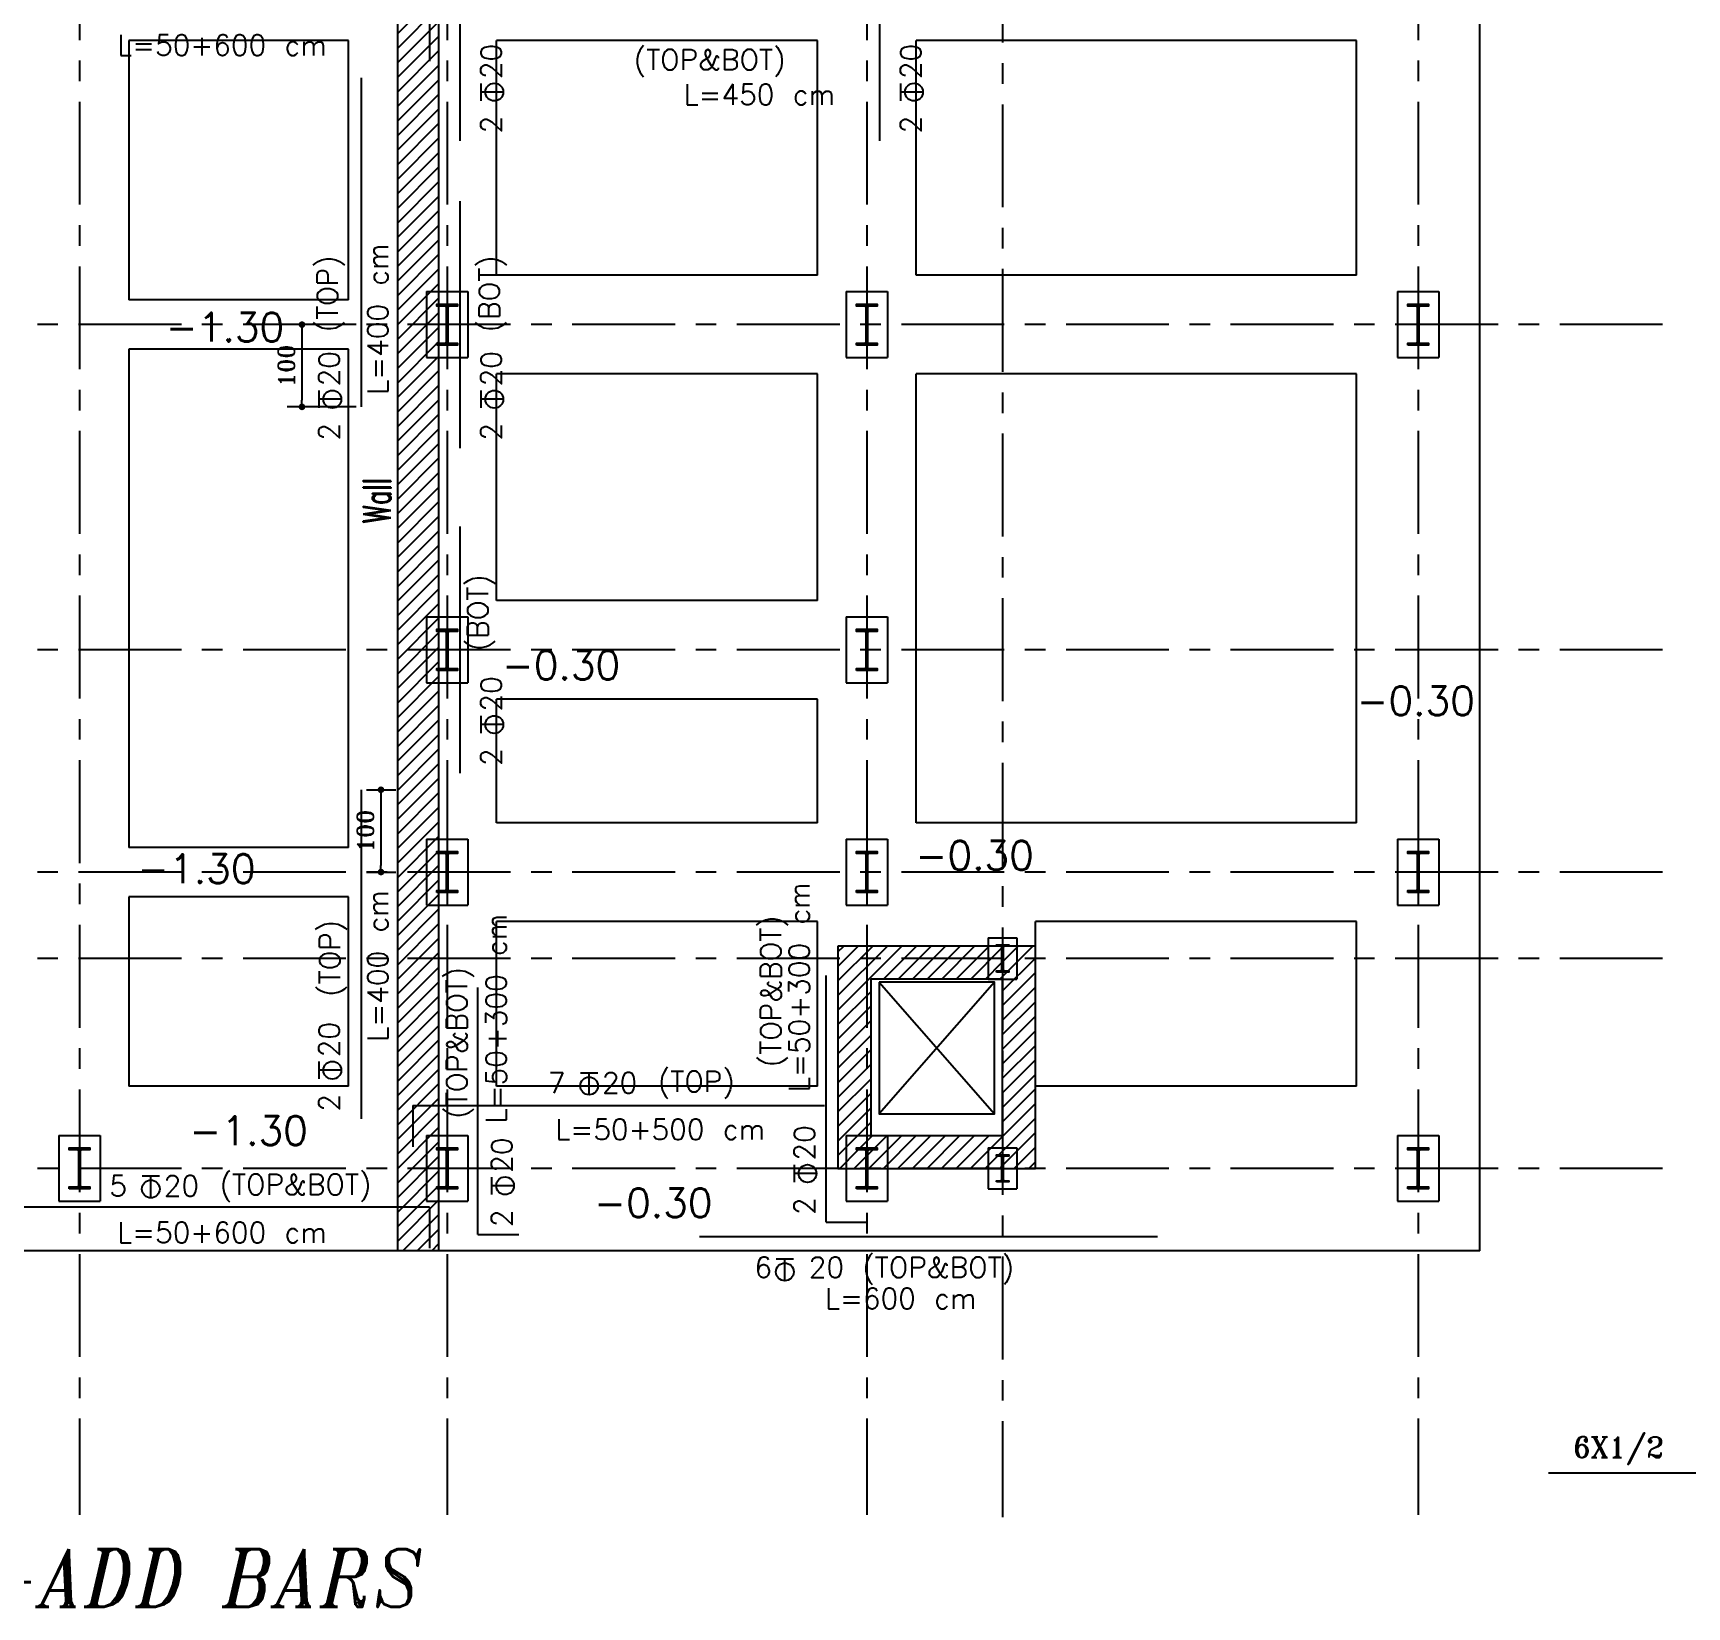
# Model space of a CAD drawing. Header units: inches. Extents: x 1387 to 2676, y -3005 to -2136.
# Drawn here: x 2521.19 to 2541.29, y -2315.72 to -2296.6 of the extents above; entities that cross this region are included whole.
import ezdxf
from ezdxf.enums import TextEntityAlignment as Align

# ---------------------------------------------------------------- set-up
doc = ezdxf.new("R2010")
doc.units = ezdxf.units.IN
doc.header["$MEASUREMENT"] = 0
doc.linetypes.add('CENTER', pattern=[2, 1.25, -0.25, 0.25, -0.25])
for name, color, linetype in [('1R', 1, 'Continuous'), ('2Y', 2, 'Continuous'), ('3G', 3, 'Continuous'), ('4', 4, 'Continuous'), ('4C', 4, 'Continuous'), ('6M', 6, 'Continuous'), ('AXE', 1, 'CENTER'), ('DIM', 8, 'Continuous'), ('DIM1', 1, 'Continuous'), ('Layer4', 118, 'Continuous'), ('NIVO', 15, 'Continuous')]:
    doc.layers.add(name, color=color, linetype=linetype)
doc.styles.add('ITALICT', font='italict')
doc.styles.add('ROMANC', font='TXT.shx')
doc.styles.add('ROMAND', font='ROMAND.shx')
doc.styles.add('ROMANS', font='ROMANS')
doc.styles.add('ROMANT', font='romant')
doc.dimstyles.new('1-10-2', dxfattribs={"dimtxt": 0.2, "dimasz": 0.08, "dimexe": 0.18, "dimexo": 0.0625, "dimgap": 0.09, "dimtad": 1, "dimdec": 1, "dimlfac": 100, "dimdsep": 46, "dimtxsty": 'ROMANT', "dimblk": 'DOT', "dimcen": 0.09, "dimclrd": 1, "dimclre": 1, "dimclrt": 3, "dimadec": 0, "dimazin": 0, "dimtfac": 1, "dimtdec": 1, "dimtix": 1, "dimtofl": 0, "dimtmove": 2, "dimatfit": 3, "dimldrblk": 'DOT', "dimfxl": 1, "dimtolj": 1, "dimarcsym": 0})

# ---------------------------------------------------------------- blocks, each defined once
blk = doc.blocks.new('TOR')
at = {"layer": '2Y'}
for p, q in [((-0.105, 0.16), (0.105, 0.16)), ((0, -0.108), (0, 0.16))]:
    blk.add_line(p, q, dxfattribs=at)
blk.add_circle((0, 0), 0.108, dxfattribs=at)
blk = doc.blocks.new('DOT')
at = {"layer": 'DIM', "color": 0, "linetype": 'ByBlock'}
blk.add_line((-0.5, 0), (-1, 0), dxfattribs=at)
at = {"layer": 'DIM', "color": 0, "linetype": 'ByBlock', "const_width": 0.5}
blk.add_lwpolyline([(-0.25, 0, 1), (0.25, 0, 1)], format="xyb", close=True, dxfattribs=at)
blk = doc.blocks.new('*D575')
at = {"color": 1, "lineweight": -2, "transparency": 16777216}
for p, q in [((2525.244, -2305.792), (2525.599, -2305.792)), ((2525.419, -2305.872), (2525.419, -2306.712)), ((2525.244, -2306.792), (2525.599, -2306.792))]:
    blk.add_line(p, q, dxfattribs=at)
at = {"layer": 'Defpoints', "color": 0, "transparency": 16777216}
for p in [(2525.182, -2305.792), (2525.182, -2306.792), (2525.419, -2306.792)]:
    blk.add_point(p, dxfattribs=at)
at = {"color": 1, "lineweight": -2, "transparency": 16777216, "xscale": 0.08, "yscale": 0.08, "zscale": 0.08}
for p, rotation in [((2525.419, -2305.792), 90), ((2525.419, -2306.792), 270)]:
    blk.add_blockref('DOT', p, dxfattribs=dict(at, rotation=rotation))
at = {"color": 3, "transparency": 16777216, "insert": (2525.229, -2306.292), "char_height": 0.2, "attachment_point": 5, "rotation": 90, "style": 'ROMANT'}
blk.add_mtext('\\A1;100', dxfattribs=at)
blk = doc.blocks.new('_Dot')
at = {"layer": 'DIM', "color": 0, "lineweight": -2}
blk.add_line((-0.5, 0), (-1, 0), dxfattribs=at)
at = {"layer": 'DIM', "color": 0, "const_width": 0.5}
blk.add_lwpolyline([(-0.25, 0, 1), (0.25, 0, 1)], format="xyb", close=True, dxfattribs=at)
blk = doc.blocks.new('*D576')
at = {"color": 1, "lineweight": -2, "transparency": 16777216}
for p, q in [((2525.119, -2300.14), (2524.279, -2300.14)), ((2524.459, -2300.22), (2524.459, -2301.06)), ((2525.119, -2301.14), (2524.279, -2301.14))]:
    blk.add_line(p, q, dxfattribs=at)
at = {"layer": 'Defpoints', "color": 0, "transparency": 16777216}
for p in [(2525.182, -2300.14), (2524.459, -2301.14), (2525.182, -2301.14)]:
    blk.add_point(p, dxfattribs=at)
at = {"color": 1, "lineweight": -2, "transparency": 16777216, "xscale": 0.08, "yscale": 0.08, "zscale": 0.08}
for p, rotation in [((2524.459, -2300.14), 90), ((2524.459, -2301.14), 270)]:
    blk.add_blockref('DOT', p, dxfattribs=dict(at, rotation=rotation))
at = {"color": 3, "transparency": 16777216, "insert": (2524.269, -2300.64), "char_height": 0.2, "attachment_point": 5, "rotation": 90, "style": 'ROMANT'}
blk.add_mtext('\\A1;100', dxfattribs=at)

msp = doc.modelspace()

# ---------------------------------------------------------------- hatches: boundary and pattern name
for points in [[(2526.214876, -2299.914904), (2526.2034, -2299.914904, 0.414414444), (2526.214876, -2299.926388)], [(2526.229876, -2299.914904), (2526.241352, -2299.914904, -0.414414444), (2526.229876, -2299.926388)], [(2531.314876, -2299.914904), (2531.3034, -2299.914904, 0.414414444), (2531.314876, -2299.926388)], [(2531.329876, -2299.914904), (2531.341352, -2299.914904, -0.414414444), (2531.329876, -2299.926388)], [(2538.014876, -2299.914904), (2538.0034, -2299.914904, 0.414414444), (2538.014876, -2299.926388)], [(2538.029876, -2299.914904), (2538.041352, -2299.914904, -0.414414444), (2538.029876, -2299.926388)], [(2526.214876, -2300.364943), (2526.2034, -2300.364943, -0.414414444), (2526.214876, -2300.353459)], [(2526.229876, -2300.364943), (2526.241352, -2300.364943, 0.414414444), (2526.229876, -2300.353459)], [(2531.314876, -2300.364943), (2531.3034, -2300.364943, -0.414414444), (2531.314876, -2300.353459)], [(2531.329876, -2300.364943), (2531.341352, -2300.364943, 0.414414444), (2531.329876, -2300.353459)], [(2538.014876, -2300.364943), (2538.0034, -2300.364943, -0.414414444), (2538.014876, -2300.353459)], [(2538.029876, -2300.364943), (2538.041352, -2300.364943, 0.414414444), (2538.029876, -2300.353459)], [(2526.214876, -2303.867262), (2526.2034, -2303.867262, 0.414414444), (2526.214876, -2303.878746)], [(2526.229876, -2303.867262), (2526.241352, -2303.867262, -0.414414444), (2526.229876, -2303.878746)], [(2531.314876, -2303.867262), (2531.3034, -2303.867262, 0.414414444), (2531.314876, -2303.878746)], [(2531.329876, -2303.867262), (2531.341352, -2303.867262, -0.414414444), (2531.329876, -2303.878746)], [(2526.214876, -2304.317301), (2526.2034, -2304.317301, -0.414414444), (2526.214876, -2304.305817)], [(2526.229876, -2304.317301), (2526.241352, -2304.317301, 0.414414444), (2526.229876, -2304.305817)], [(2531.314876, -2304.317301), (2531.3034, -2304.317301, -0.414414444), (2531.314876, -2304.305817)], [(2531.329876, -2304.317301), (2531.341352, -2304.317301, 0.414414444), (2531.329876, -2304.305817)], [(2526.214876, -2306.567262), (2526.2034, -2306.567262, 0.414414444), (2526.214876, -2306.578746)], [(2526.229876, -2306.567262), (2526.241352, -2306.567262, -0.414414444), (2526.229876, -2306.578746)], [(2531.314876, -2306.567262), (2531.3034, -2306.567262, 0.414414444), (2531.314876, -2306.578746)], [(2531.329876, -2306.567262), (2531.341352, -2306.567262, -0.414414444), (2531.329876, -2306.578746)], [(2538.014876, -2306.567262), (2538.0034, -2306.567262, 0.414414444), (2538.014876, -2306.578746)], [(2538.029876, -2306.567262), (2538.041352, -2306.567262, -0.414414444), (2538.029876, -2306.578746)], [(2526.214876, -2307.017301), (2526.2034, -2307.017301, -0.414414444), (2526.214876, -2307.005817)], [(2526.229876, -2307.017301), (2526.241352, -2307.017301, 0.414414444), (2526.229876, -2307.005817)], [(2531.314876, -2307.017301), (2531.3034, -2307.017301, -0.414414444), (2531.314876, -2307.005817)], [(2531.329876, -2307.017301), (2531.341352, -2307.017301, 0.414414444), (2531.329876, -2307.005817)], [(2538.014876, -2307.017301), (2538.0034, -2307.017301, -0.414414444), (2538.014876, -2307.005817)], [(2538.029876, -2307.017301), (2538.041352, -2307.017301, 0.414414444), (2538.029876, -2307.005817)], [(2532.964876, -2307.692262), (2532.9534, -2307.692262, 0.414414444), (2532.964876, -2307.703746)], [(2532.979876, -2307.692262), (2532.991352, -2307.692262, -0.414414444), (2532.979876, -2307.703746)], [(2532.964876, -2307.992301), (2532.9534, -2307.992301, -0.414414444), (2532.964876, -2307.980817)], [(2532.979876, -2307.992301), (2532.991352, -2307.992301, 0.414414444), (2532.979876, -2307.980817)], [(2521.748874, -2310.167262), (2521.737398, -2310.167262, 0.414414444), (2521.748874, -2310.178746)], [(2521.763874, -2310.167262), (2521.77535, -2310.167262, -0.414414444), (2521.763874, -2310.178746)], [(2526.214876, -2310.167262), (2526.2034, -2310.167262, 0.414414444), (2526.214876, -2310.178746)], [(2526.229876, -2310.167262), (2526.241352, -2310.167262, -0.414414444), (2526.229876, -2310.178746)], [(2531.314876, -2310.167262), (2531.3034, -2310.167262, 0.414414444), (2531.314876, -2310.178746)], [(2531.329876, -2310.167262), (2531.341352, -2310.167262, -0.414414444), (2531.329876, -2310.178746)], [(2532.964876, -2310.242262), (2532.9534, -2310.242262, 0.414414444), (2532.964876, -2310.253746)], [(2532.979876, -2310.242262), (2532.991352, -2310.242262, -0.414414444), (2532.979876, -2310.253746)], [(2538.014876, -2310.167262), (2538.0034, -2310.167262, 0.414414444), (2538.014876, -2310.178746)], [(2538.029876, -2310.167262), (2538.041352, -2310.167262, -0.414414444), (2538.029876, -2310.178746)], [(2532.964876, -2310.542301), (2532.9534, -2310.542301, -0.414414444), (2532.964876, -2310.530817)], [(2532.979876, -2310.542301), (2532.991352, -2310.542301, 0.414414444), (2532.979876, -2310.530817)], [(2521.748874, -2310.617301), (2521.737398, -2310.617301, -0.414414444), (2521.748874, -2310.605817)], [(2521.763874, -2310.617301), (2521.77535, -2310.617301, 0.414414444), (2521.763874, -2310.605817)], [(2526.214876, -2310.617301), (2526.2034, -2310.617301, -0.414414444), (2526.214876, -2310.605817)], [(2526.229876, -2310.617301), (2526.241352, -2310.617301, 0.414414444), (2526.229876, -2310.605817)], [(2531.314876, -2310.617301), (2531.3034, -2310.617301, -0.414414444), (2531.314876, -2310.605817)], [(2531.329876, -2310.617301), (2531.341352, -2310.617301, 0.414414444), (2531.329876, -2310.605817)], [(2538.014876, -2310.617301), (2538.0034, -2310.617301, -0.414414444), (2538.014876, -2310.605817)], [(2538.029876, -2310.617301), (2538.041352, -2310.617301, 0.414414444), (2538.029876, -2310.605817)]]:
    msp.add_hatch(color=1).paths.add_polyline_path(points)
h = msp.add_hatch()
h.set_pattern_fill('ANSI31', color=1)
h.set_pattern_definition([(45, (0.7608, -80.20539), (-0.0883883476, 0.0883883476), [])])
h.paths.add_polyline_path([(2531.322376, -2307.692262), (2530.972376, -2307.692262), (2530.972376, -2307.842262), (2531.322376, -2307.842262)])
h.paths.add_polyline_path([(2531.322376, -2307.842262), (2530.972376, -2307.842262), (2530.972376, -2310.392262), (2531.072376, -2310.392262), (2531.072376, -2309.992262), (2531.322376, -2309.992262)])
h.paths.add_polyline_path([(2531.322376, -2309.992262), (2531.072376, -2309.992262), (2531.072376, -2310.392262), (2531.314876, -2310.392262), (2531.314876, -2310.178746, -0.414414444), (2531.3034, -2310.167262), (2531.197376, -2310.167262), (2531.197376, -2310.142262), (2531.322376, -2310.142262)], flags=17)
h.paths.add_polyline_path([(2531.572376, -2309.992262), (2531.372376, -2309.992262), (2531.322376, -2309.992262), (2531.322376, -2310.142262), (2531.447376, -2310.142262), (2531.447376, -2310.167262), (2531.341352, -2310.167262, -0.414414444), (2531.329876, -2310.178746), (2531.329876, -2310.392262), (2531.572376, -2310.392262)])
h.paths.add_polyline_path([(2532.972376, -2309.992262), (2531.572376, -2309.992262), (2531.572376, -2310.392262), (2532.797376, -2310.392262), (2532.797376, -2310.142262), (2532.972376, -2310.142262)])
h.paths.add_polyline_path([(2532.897376, -2310.227262), (2532.972376, -2310.227262), (2532.972376, -2310.142262), (2532.797376, -2310.142262), (2532.797376, -2310.392262), (2532.964876, -2310.392262), (2532.964876, -2310.253746, -0.414414444), (2532.9534, -2310.242262), (2532.897376, -2310.242262)], flags=17)
h.paths.add_polyline_path([(2533.147376, -2310.142262), (2532.972376, -2310.142262), (2532.972376, -2310.227262), (2533.047376, -2310.227262), (2533.047376, -2310.242262), (2532.991352, -2310.242262, -0.414414444), (2532.979876, -2310.253746), (2532.979876, -2310.392262), (2533.147376, -2310.392262)], flags=17)
h.paths.add_polyline_path([(2533.372376, -2307.842262), (2533.147376, -2307.842262), (2533.147376, -2308.092262), (2532.972376, -2308.092262), (2532.972376, -2309.992262), (2532.972376, -2310.142262), (2533.147376, -2310.142262), (2533.147376, -2310.392262), (2533.372376, -2310.392262)])
h.paths.add_polyline_path([(2533.372376, -2307.692262), (2533.147376, -2307.692262), (2533.147376, -2307.842262), (2533.372376, -2307.842262)])
h.paths.add_polyline_path([(2533.147376, -2307.692262), (2532.991352, -2307.692262, -0.414414444), (2532.979876, -2307.703746), (2532.979876, -2307.842262), (2533.147376, -2307.842262)])
h.paths.add_polyline_path([(2532.964876, -2307.703746, -0.414414444), (2532.9534, -2307.692262), (2532.897376, -2307.692262), (2532.797376, -2307.692262), (2532.797376, -2307.842262), (2532.964876, -2307.842262)])
h.paths.add_polyline_path([(2532.964876, -2307.842262), (2532.797376, -2307.842262), (2532.797376, -2308.092262), (2532.972376, -2308.092262), (2532.972376, -2308.007262), (2532.897376, -2308.007262), (2532.897376, -2307.992262), (2532.9534, -2307.992262, -0.413406478), (2532.964876, -2307.980817)])
h.paths.add_polyline_path([(2533.147376, -2307.842262), (2532.979876, -2307.842262), (2532.979876, -2307.980817, -0.413406478), (2532.991352, -2307.992262), (2533.047376, -2307.992262), (2533.047376, -2308.007262), (2532.972376, -2308.007262), (2532.972376, -2308.092262), (2533.147376, -2308.092262)], flags=17)
h.paths.add_polyline_path([(2532.797376, -2307.842262), (2531.322376, -2307.842262), (2531.322376, -2309.992262), (2531.372376, -2309.992262), (2531.372376, -2308.092262), (2532.797376, -2308.092262)])
h.paths.add_polyline_path([(2532.797376, -2307.692262), (2531.322376, -2307.692262), (2531.322376, -2307.842262), (2532.797376, -2307.842262)])
at = {"layer": 'Layer4', "ltscale": 0.05}
h = msp.add_hatch(dxfattribs=at)
h.set_pattern_fill('ANSI31', color=1)
h.set_pattern_definition([(45, (1675.25126, -2943.15113), (-0.088388348, 0.088388348), [])])
h.paths.add_polyline_path([(2526.122376, -2311.392262), (2525.622376, -2311.392262), (2525.622376, -2306.492262), (2525.622376, -2299.839904), (2525.622376, -2294.687545), (2526.122376, -2294.687545)])

# ---------------------------------------------------------------- linework, layer by layer
at = {"color": 2}
for p, q in [((2532.972376, -2308.092262), (2531.372376, -2308.092262)), ((2531.372376, -2308.092262), (2531.372376, -2309.992262)), ((2532.972376, -2309.992262), (2532.972376, -2308.092262)), ((2531.372376, -2309.992262), (2532.972376, -2309.992262))]:
    msp.add_line(p, q, dxfattribs=at)
at = {"layer": '1R'}
msp.add_line((2539.608185, -2314.090158), (2543.814728, -2314.090158), dxfattribs=at)
at = {"layer": '3G'}
for p, q in [((2525.972376, -2299.739904), (2525.972376, -2300.539904)), ((2525.972376, -2299.739904), (2526.472376, -2299.739904)), ((2526.472376, -2299.739904), (2526.472376, -2300.539904)), ((2531.072376, -2299.739904), (2531.072376, -2300.539904)), ((2531.072376, -2299.739904), (2531.572376, -2299.739904)), ((2531.572376, -2299.739904), (2531.572376, -2300.539904)), ((2537.772376, -2299.739904), (2537.772376, -2300.539904)), ((2537.772376, -2299.739904), (2538.272376, -2299.739904)), ((2538.272376, -2299.739904), (2538.272376, -2300.539904)), ((2525.972376, -2300.539904), (2526.472376, -2300.539904)), ((2531.072376, -2300.539904), (2531.572376, -2300.539904)), ((2537.772376, -2300.539904), (2538.272376, -2300.539904)), ((2525.972376, -2303.692262), (2525.972376, -2304.492262)), ((2525.972376, -2303.692262), (2526.472376, -2303.692262)), ((2526.472376, -2303.692262), (2526.472376, -2304.492262)), ((2531.072376, -2303.692262), (2531.072376, -2304.492262)), ((2531.072376, -2303.692262), (2531.572376, -2303.692262)), ((2531.572376, -2303.692262), (2531.572376, -2304.492262)), ((2525.972376, -2304.492262), (2526.472376, -2304.492262)), ((2531.072376, -2304.492262), (2531.572376, -2304.492262)), ((2525.972376, -2306.392262), (2525.972376, -2307.192262)), ((2525.972376, -2306.392262), (2526.472376, -2306.392262)), ((2526.472376, -2306.392262), (2526.472376, -2307.192262)), ((2531.072376, -2306.392262), (2531.072376, -2307.192262)), ((2531.072376, -2306.392262), (2531.572376, -2306.392262)), ((2531.572376, -2306.392262), (2531.572376, -2307.192262)), ((2537.772376, -2306.392262), (2537.772376, -2307.192262)), ((2537.772376, -2306.392262), (2538.272376, -2306.392262)), ((2538.272376, -2306.392262), (2538.272376, -2307.192262)), ((2525.972376, -2307.192262), (2526.472376, -2307.192262)), ((2531.072376, -2307.192262), (2531.572376, -2307.192262)), ((2537.772376, -2307.192262), (2538.272376, -2307.192262)), ((2532.797376, -2307.592262), (2532.797376, -2308.092262)), ((2532.797376, -2307.592262), (2533.147376, -2307.592262)), ((2533.147376, -2307.592262), (2533.147376, -2308.092262)), ((2532.797376, -2308.092262), (2533.147376, -2308.092262)), ((2521.506374, -2309.992262), (2521.506374, -2310.792262)), ((2521.506374, -2309.992262), (2522.006374, -2309.992262)), ((2522.006374, -2309.992262), (2522.006374, -2310.792262)), ((2525.972376, -2309.992262), (2525.972376, -2310.792262)), ((2525.972376, -2309.992262), (2526.472376, -2309.992262)), ((2526.472376, -2309.992262), (2526.472376, -2310.792262)), ((2531.072376, -2309.992262), (2531.072376, -2310.792262)), ((2531.072376, -2309.992262), (2531.572376, -2309.992262)), ((2531.572376, -2309.992262), (2531.572376, -2310.792262)), ((2537.772376, -2309.992262), (2537.772376, -2310.792262)), ((2537.772376, -2309.992262), (2538.272376, -2309.992262)), ((2538.272376, -2309.992262), (2538.272376, -2310.792262)), ((2532.797376, -2310.142262), (2532.797376, -2310.642262)), ((2532.797376, -2310.142262), (2533.147376, -2310.142262)), ((2533.147376, -2310.142262), (2533.147376, -2310.642262)), ((2532.797376, -2310.642262), (2533.147376, -2310.642262)), ((2521.506374, -2310.792262), (2522.006374, -2310.792262)), ((2525.972376, -2310.792262), (2526.472376, -2310.792262)), ((2531.072376, -2310.792262), (2531.572376, -2310.792262)), ((2537.772376, -2310.792262), (2538.272376, -2310.792262))]:
    msp.add_line(p, q, dxfattribs=at)
for points in [[(2526.097376, -2300.389904), (2526.097376, -2300.364904), (2526.214876, -2300.364904), (2526.214876, -2299.914904), (2526.097376, -2299.914904), (2526.097376, -2299.889904), (2526.347376, -2299.889904), (2526.347376, -2299.914904), (2526.229876, -2299.914904), (2526.229876, -2300.364904), (2526.347376, -2300.364904), (2526.347376, -2300.389904)], [(2531.197376, -2300.389904), (2531.197376, -2300.364904), (2531.314876, -2300.364904), (2531.314876, -2299.914904), (2531.197376, -2299.914904), (2531.197376, -2299.889904), (2531.447376, -2299.889904), (2531.447376, -2299.914904), (2531.329876, -2299.914904), (2531.329876, -2300.364904), (2531.447376, -2300.364904), (2531.447376, -2300.389904)], [(2537.897376, -2300.389904), (2537.897376, -2300.364904), (2538.014876, -2300.364904), (2538.014876, -2299.914904), (2537.897376, -2299.914904), (2537.897376, -2299.889904), (2538.147376, -2299.889904), (2538.147376, -2299.914904), (2538.029876, -2299.914904), (2538.029876, -2300.364904), (2538.147376, -2300.364904), (2538.147376, -2300.389904)], [(2526.097376, -2304.342262), (2526.097376, -2304.317262), (2526.214876, -2304.317262), (2526.214876, -2303.867262), (2526.097376, -2303.867262), (2526.097376, -2303.842262), (2526.347376, -2303.842262), (2526.347376, -2303.867262), (2526.229876, -2303.867262), (2526.229876, -2304.317262), (2526.347376, -2304.317262), (2526.347376, -2304.342262)], [(2531.197376, -2304.342262), (2531.197376, -2304.317262), (2531.314876, -2304.317262), (2531.314876, -2303.867262), (2531.197376, -2303.867262), (2531.197376, -2303.842262), (2531.447376, -2303.842262), (2531.447376, -2303.867262), (2531.329876, -2303.867262), (2531.329876, -2304.317262), (2531.447376, -2304.317262), (2531.447376, -2304.342262)], [(2526.097376, -2307.042262), (2526.097376, -2307.017262), (2526.214876, -2307.017262), (2526.214876, -2306.567262), (2526.097376, -2306.567262), (2526.097376, -2306.542262), (2526.347376, -2306.542262), (2526.347376, -2306.567262), (2526.229876, -2306.567262), (2526.229876, -2307.017262), (2526.347376, -2307.017262), (2526.347376, -2307.042262)], [(2531.197376, -2307.042262), (2531.197376, -2307.017262), (2531.314876, -2307.017262), (2531.314876, -2306.567262), (2531.197376, -2306.567262), (2531.197376, -2306.542262), (2531.447376, -2306.542262), (2531.447376, -2306.567262), (2531.329876, -2306.567262), (2531.329876, -2307.017262), (2531.447376, -2307.017262), (2531.447376, -2307.042262)], [(2537.897376, -2307.042262), (2537.897376, -2307.017262), (2538.014876, -2307.017262), (2538.014876, -2306.567262), (2537.897376, -2306.567262), (2537.897376, -2306.542262), (2538.147376, -2306.542262), (2538.147376, -2306.567262), (2538.029876, -2306.567262), (2538.029876, -2307.017262), (2538.147376, -2307.017262), (2538.147376, -2307.042262)], [(2532.897376, -2308.007262), (2532.897376, -2307.992262), (2532.964876, -2307.992262), (2532.964876, -2307.692262), (2532.897376, -2307.692262), (2532.897376, -2307.677262), (2533.047376, -2307.677262), (2533.047376, -2307.692262), (2532.979876, -2307.692262), (2532.979876, -2307.992262), (2533.047376, -2307.992262), (2533.047376, -2308.007262)], [(2521.631374, -2310.642262), (2521.631374, -2310.617262), (2521.748874, -2310.617262), (2521.748874, -2310.167262), (2521.631374, -2310.167262), (2521.631374, -2310.142262), (2521.881374, -2310.142262), (2521.881374, -2310.167262), (2521.763874, -2310.167262), (2521.763874, -2310.617262), (2521.881374, -2310.617262), (2521.881374, -2310.642262)], [(2526.097376, -2310.642262), (2526.097376, -2310.617262), (2526.214876, -2310.617262), (2526.214876, -2310.167262), (2526.097376, -2310.167262), (2526.097376, -2310.142262), (2526.347376, -2310.142262), (2526.347376, -2310.167262), (2526.229876, -2310.167262), (2526.229876, -2310.617262), (2526.347376, -2310.617262), (2526.347376, -2310.642262)], [(2531.197376, -2310.642262), (2531.197376, -2310.617262), (2531.314876, -2310.617262), (2531.314876, -2310.167262), (2531.197376, -2310.167262), (2531.197376, -2310.142262), (2531.447376, -2310.142262), (2531.447376, -2310.167262), (2531.329876, -2310.167262), (2531.329876, -2310.617262), (2531.447376, -2310.617262), (2531.447376, -2310.642262)], [(2532.897376, -2310.557262), (2532.897376, -2310.542262), (2532.964876, -2310.542262), (2532.964876, -2310.242262), (2532.897376, -2310.242262), (2532.897376, -2310.227262), (2533.047376, -2310.227262), (2533.047376, -2310.242262), (2532.979876, -2310.242262), (2532.979876, -2310.542262), (2533.047376, -2310.542262), (2533.047376, -2310.557262)], [(2537.897376, -2310.642262), (2537.897376, -2310.617262), (2538.014876, -2310.617262), (2538.014876, -2310.167262), (2537.897376, -2310.167262), (2537.897376, -2310.142262), (2538.147376, -2310.142262), (2538.147376, -2310.167262), (2538.029876, -2310.167262), (2538.029876, -2310.617262), (2538.147376, -2310.617262), (2538.147376, -2310.642262)]]:
    msp.add_lwpolyline(points, close=True, dxfattribs=at)
for centre, start, end in [((2526.214876, -2299.914911), 180.1579269, 270.1579269), ((2526.229876, -2299.914911), 269.8420731, 359.8420731), ((2526.229876, -2299.914911), 269.8420731, 359.8420731), ((2531.314876, -2299.914911), 180.1579269, 270.1579269), ((2531.329876, -2299.914911), 269.8420731, 359.8420731), ((2531.329876, -2299.914911), 269.8420731, 359.8420731), ((2538.014876, -2299.914911), 180.1579269, 270.1579269), ((2538.029876, -2299.914911), 269.8420731, 359.8420731), ((2538.029876, -2299.914911), 269.8420731, 359.8420731), ((2526.214876, -2300.364935), 89.8420731, 179.8420731), ((2526.214876, -2300.364935), 89.8420731, 179.8420731), ((2526.229876, -2300.364935), 0.1579269, 90.1579269), ((2526.229876, -2300.364935), 0.1579269, 90.1579269), ((2526.229876, -2300.364935), 0.1579269, 90.1579269), ((2531.314876, -2300.364935), 89.8420731, 179.8420731), ((2531.314876, -2300.364935), 89.8420731, 179.8420731), ((2531.329876, -2300.364935), 0.1579269, 90.1579269), ((2531.329876, -2300.364935), 0.1579269, 90.1579269), ((2531.329876, -2300.364935), 0.1579269, 90.1579269), ((2538.014876, -2300.364935), 89.8420731, 179.8420731), ((2538.014876, -2300.364935), 89.8420731, 179.8420731), ((2538.029876, -2300.364935), 0.1579269, 90.1579269), ((2538.029876, -2300.364935), 0.1579269, 90.1579269), ((2538.029876, -2300.364935), 0.1579269, 90.1579269), ((2526.214876, -2303.86727), 180.1579269, 270.1579269), ((2526.229876, -2303.86727), 269.8420731, 359.8420731), ((2526.229876, -2303.86727), 269.8420731, 359.8420731), ((2531.314876, -2303.86727), 180.1579269, 270.1579269), ((2531.329876, -2303.86727), 269.8420731, 359.8420731), ((2531.329876, -2303.86727), 269.8420731, 359.8420731), ((2526.214876, -2304.317294), 89.8420731, 179.8420731), ((2526.214876, -2304.317294), 89.8420731, 179.8420731), ((2526.229876, -2304.317294), 0.1579269, 90.1579269), ((2526.229876, -2304.317294), 0.1579269, 90.1579269), ((2526.229876, -2304.317294), 0.1579269, 90.1579269), ((2531.314876, -2304.317294), 89.8420731, 179.8420731), ((2531.314876, -2304.317294), 89.8420731, 179.8420731), ((2531.329876, -2304.317294), 0.1579269, 90.1579269), ((2531.329876, -2304.317294), 0.1579269, 90.1579269), ((2531.329876, -2304.317294), 0.1579269, 90.1579269), ((2526.214876, -2306.56727), 180.1579269, 270.1579269), ((2526.229876, -2306.56727), 269.8420731, 359.8420731), ((2526.229876, -2306.56727), 269.8420731, 359.8420731), ((2531.314876, -2306.56727), 180.1579269, 270.1579269), ((2531.329876, -2306.56727), 269.8420731, 359.8420731), ((2531.329876, -2306.56727), 269.8420731, 359.8420731), ((2538.014876, -2306.56727), 180.1579269, 270.1579269), ((2538.029876, -2306.56727), 269.8420731, 359.8420731), ((2538.029876, -2306.56727), 269.8420731, 359.8420731), ((2526.214876, -2307.017294), 89.8420731, 179.8420731), ((2526.214876, -2307.017294), 89.8420731, 179.8420731), ((2526.229876, -2307.017294), 0.1579269, 90.1579269), ((2526.229876, -2307.017294), 0.1579269, 90.1579269), ((2526.229876, -2307.017294), 0.1579269, 90.1579269), ((2531.314876, -2307.017294), 89.8420731, 179.8420731), ((2531.314876, -2307.017294), 89.8420731, 179.8420731), ((2531.329876, -2307.017294), 0.1579269, 90.1579269), ((2531.329876, -2307.017294), 0.1579269, 90.1579269), ((2531.329876, -2307.017294), 0.1579269, 90.1579269), ((2538.014876, -2307.017294), 89.8420731, 179.8420731), ((2538.014876, -2307.017294), 89.8420731, 179.8420731), ((2538.029876, -2307.017294), 0.1579269, 90.1579269), ((2538.029876, -2307.017294), 0.1579269, 90.1579269), ((2538.029876, -2307.017294), 0.1579269, 90.1579269), ((2532.964876, -2307.69227), 180.1579269, 270.1579269), ((2532.979876, -2307.69227), 269.8420731, 359.8420731), ((2532.979876, -2307.69227), 269.8420731, 359.8420731), ((2532.964876, -2307.992294), 89.8420731, 179.8420731), ((2532.964876, -2307.992294), 89.8420731, 179.8420731), ((2532.979876, -2307.992294), 0.1579269, 90.1579269), ((2532.979876, -2307.992294), 0.1579269, 90.1579269), ((2532.979876, -2307.992294), 0.1579269, 90.1579269), ((2521.748874, -2310.16727), 180.1579269, 270.1579269), ((2521.763874, -2310.16727), 269.8420731, 359.8420731), ((2521.763874, -2310.16727), 269.8420731, 359.8420731), ((2526.214876, -2310.16727), 180.1579269, 270.1579269), ((2526.229876, -2310.16727), 269.8420731, 359.8420731), ((2526.229876, -2310.16727), 269.8420731, 359.8420731), ((2531.314876, -2310.16727), 180.1579269, 270.1579269), ((2531.329876, -2310.16727), 269.8420731, 359.8420731), ((2531.329876, -2310.16727), 269.8420731, 359.8420731), ((2532.964876, -2310.24227), 180.1579269, 270.1579269), ((2532.979876, -2310.24227), 269.8420731, 359.8420731), ((2532.979876, -2310.24227), 269.8420731, 359.8420731), ((2538.014876, -2310.16727), 180.1579269, 270.1579269), ((2538.029876, -2310.16727), 269.8420731, 359.8420731), ((2538.029876, -2310.16727), 269.8420731, 359.8420731), ((2532.964876, -2310.542294), 89.8420731, 179.8420731), ((2532.964876, -2310.542294), 89.8420731, 179.8420731), ((2532.979876, -2310.542294), 0.1579269, 90.1579269), ((2532.979876, -2310.542294), 0.1579269, 90.1579269), ((2532.979876, -2310.542294), 0.1579269, 90.1579269), ((2521.748874, -2310.617294), 89.8420731, 179.8420731), ((2521.748874, -2310.617294), 89.8420731, 179.8420731), ((2521.763874, -2310.617294), 0.1579269, 90.1579269), ((2521.763874, -2310.617294), 0.1579269, 90.1579269), ((2521.763874, -2310.617294), 0.1579269, 90.1579269), ((2526.214876, -2310.617294), 89.8420731, 179.8420731), ((2526.214876, -2310.617294), 89.8420731, 179.8420731), ((2526.229876, -2310.617294), 0.1579269, 90.1579269), ((2526.229876, -2310.617294), 0.1579269, 90.1579269), ((2526.229876, -2310.617294), 0.1579269, 90.1579269), ((2531.314876, -2310.617294), 89.8420731, 179.8420731), ((2531.314876, -2310.617294), 89.8420731, 179.8420731), ((2531.329876, -2310.617294), 0.1579269, 90.1579269), ((2531.329876, -2310.617294), 0.1579269, 90.1579269), ((2531.329876, -2310.617294), 0.1579269, 90.1579269), ((2538.014876, -2310.617294), 89.8420731, 179.8420731), ((2538.014876, -2310.617294), 89.8420731, 179.8420731), ((2538.029876, -2310.617294), 0.1579269, 90.1579269), ((2538.029876, -2310.617294), 0.1579269, 90.1579269), ((2538.029876, -2310.617294), 0.1579269, 90.1579269)]:
    msp.add_arc(centre, 0.011476, start, end, dxfattribs=at)
at = {"layer": '4'}
for p, q in [((2525.622376, -2299.839904), (2525.622376, -2294.687545)), ((2526.122376, -2311.392262), (2526.122376, -2294.687545)), ((2538.772376, -2311.392262), (2538.772376, -2294.687545)), ((2525.022376, -2296.687545), (2522.356374, -2296.687545)), ((2522.356374, -2296.687545), (2522.356374, -2299.839904)), ((2525.022376, -2299.839904), (2525.022376, -2296.687545)), ((2530.722376, -2296.687545), (2526.822376, -2296.687545)), ((2526.822376, -2299.539904), (2526.822376, -2296.687545)), ((2530.722376, -2299.539904), (2530.722376, -2296.687545)), ((2537.272376, -2296.687545), (2531.922376, -2296.687545)), ((2531.922376, -2299.539904), (2531.922376, -2296.687545)), ((2537.272376, -2299.539904), (2537.272376, -2296.687545)), ((2530.722376, -2299.539904), (2526.822376, -2299.539904)), ((2537.272376, -2299.539904), (2531.922376, -2299.539904)), ((2525.022376, -2299.839904), (2522.356374, -2299.839904)), ((2525.622376, -2306.492262), (2525.622376, -2299.839904)), ((2522.356374, -2300.439904), (2522.356374, -2306.492262)), ((2525.022376, -2300.439904), (2522.356374, -2300.439904)), ((2525.022376, -2306.492262), (2525.022376, -2300.439904)), ((2526.822376, -2303.492262), (2526.822376, -2300.739904)), ((2530.722376, -2300.739904), (2526.822376, -2300.739904)), ((2530.722376, -2303.492262), (2530.722376, -2300.739904)), ((2531.922376, -2306.192262), (2531.922376, -2300.739904)), ((2537.272376, -2300.739904), (2531.922376, -2300.739904)), ((2537.272376, -2306.192262), (2537.272376, -2300.739904)), ((2530.722376, -2303.492262), (2526.822376, -2303.492262)), ((2526.822376, -2306.192262), (2526.822376, -2304.692262)), ((2530.722376, -2304.692262), (2526.822376, -2304.692262)), ((2530.722376, -2306.192262), (2530.722376, -2304.692262)), ((2530.722376, -2306.192262), (2526.822376, -2306.192262)), ((2537.272376, -2306.192262), (2531.922376, -2306.192262)), ((2525.022376, -2306.492262), (2522.356374, -2306.492262)), ((2525.622376, -2311.392262), (2525.622376, -2306.492262)), ((2522.356374, -2307.092262), (2522.356374, -2309.392262)), ((2525.022376, -2307.092262), (2522.356374, -2307.092262)), ((2525.022376, -2309.392262), (2525.022376, -2307.092262)), ((2526.822376, -2309.392262), (2526.822376, -2307.392262)), ((2530.722376, -2307.392262), (2526.822376, -2307.392262)), ((2530.722376, -2309.392262), (2530.722376, -2307.392262)), ((2533.372376, -2309.392262), (2533.372376, -2307.392262)), ((2537.272376, -2307.392262), (2533.372376, -2307.392262)), ((2537.272376, -2309.392262), (2537.272376, -2307.392262)), ((2533.372376, -2307.692262), (2530.972376, -2307.692262)), ((2530.972376, -2307.692262), (2530.972376, -2310.392262)), ((2533.372376, -2310.392262), (2533.372376, -2307.692262)), ((2532.972376, -2308.092262), (2531.372376, -2308.092262)), ((2531.372376, -2308.092262), (2531.372376, -2309.992262)), ((2532.972376, -2309.992262), (2532.972376, -2308.092262)), ((2532.872376, -2308.129407), (2531.472376, -2309.729407)), ((2531.472376, -2308.129407), (2532.872376, -2309.729407)), ((2525.022376, -2309.392262), (2522.356374, -2309.392262)), ((2530.722376, -2309.392262), (2526.822376, -2309.392262)), ((2537.272376, -2309.392262), (2533.372376, -2309.392262)), ((2531.372376, -2309.992262), (2532.972376, -2309.992262)), ((2530.972376, -2310.392262), (2533.372376, -2310.392262)), ((2538.772376, -2311.392262), (2507.406374, -2311.392262))]:
    msp.add_line(p, q, dxfattribs=at)
msp.add_lwpolyline([(2531.472376, -2308.129407), (2531.472376, -2309.729407), (2532.872376, -2309.729407), (2532.872376, -2308.129407), (2531.472376, -2308.129407)], dxfattribs=at)
at = {"layer": '6M'}
for p, q in [((2526.381891, -2297.907093), (2526.381891, -2294.907093)), ((2531.481891, -2297.907093), (2531.481891, -2294.907093)), ((2526.008262, -2296.4385), (2526.008262, -2296.9385)), ((2525.181891, -2301.139904), (2525.181891, -2297.139904)), ((2526.381891, -2301.639904), (2526.381891, -2298.639904)), ((2526.381891, -2305.592262), (2526.381891, -2302.592262)), ((2525.181891, -2309.792262), (2525.181891, -2305.792262)), ((2530.828384, -2311.047514), (2530.828384, -2308.047514)), ((2526.59508, -2311.195543), (2526.59508, -2308.195543)), ((2525.806835, -2309.629636), (2530.806835, -2309.629636)), ((2525.806835, -2309.629636), (2525.806835, -2310.129636)), ((2526.008262, -2310.863362), (2520.008262, -2310.863362)), ((2526.008262, -2310.863362), (2526.008262, -2311.363362)), ((2530.828384, -2311.047514), (2531.328384, -2311.047514)), ((2526.59508, -2311.195543), (2527.09508, -2311.195543)), ((2529.289876, -2311.21833), (2534.854876, -2311.21833))]:
    msp.add_line(p, q, dxfattribs=at)
at = {"layer": 'AXE'}
for p, q in [((2521.756374, -2293.432668), (2521.756374, -2314.600321)), ((2526.222376, -2293.432668), (2526.222376, -2314.600321)), ((2531.322376, -2293.432668), (2531.322376, -2314.600321)), ((2538.022376, -2293.432668), (2538.022376, -2314.600321)), ((2532.972376, -2293.464324), (2532.972376, -2314.631978)), ((2540.993182, -2300.139904), (2505.610781, -2300.139904)), ((2540.993182, -2304.092262), (2505.610781, -2304.092262)), ((2540.993182, -2306.792262), (2505.610781, -2306.792262)), ((2540.993182, -2307.842262), (2505.610781, -2307.842262)), ((2540.993182, -2310.392262), (2505.610781, -2310.392262))]:
    msp.add_line(p, q, dxfattribs=at)

# ---------------------------------------------------------------- block references
at = {"layer": 'DIM1', "rotation": 89.99999999999999}
for p in [(2526.796336, -2297.314553), (2531.896336, -2297.314553), (2524.828202, -2301.047363), (2526.796336, -2301.047363), (2526.796336, -2304.999722), (2524.828202, -2309.199722), (2526.926612, -2310.603003), (2530.601869, -2310.454974)]:
    msp.add_blockref('TOR', p, dxfattribs=at)
at = {"layer": 'DIM1'}
for p in [(2527.947601, -2309.390797), (2522.621912, -2310.642906), (2530.326137, -2311.650149)]:
    msp.add_blockref('TOR', p, dxfattribs=at)

# ---------------------------------------------------------------- texts
at = {"layer": '2Y', "style": 'ROMANC'}
for s, rotation, p in [('L=50+600 cm', 0.0050006, (2523.487352, -2296.745486)), ('2  20', 90.0050006, (2526.758526, -2297.272892)), ('(TOP&BOT)', 0.0050006, (2529.412323, -2296.938795)), ('2  20', 90.0050006, (2531.858526, -2297.272892)), ('L=450 cm', 0.0050006, (2530.016697, -2297.345498)), ('L=400 cm', 90.0050006, (2525.379629, -2300.072327)), ('2  20', 90.0050006, (2524.790392, -2301.005702)), ('2  20', 90.0050006, (2526.758526, -2301.005702)), ('2  20', 90.0050006, (2526.758526, -2304.958061)), ('L=400 cm', 90.0050006, (2525.379629, -2307.931612)), ('L=50+300 cm', 90.0050006, (2530.501089, -2308.189216)), ('L=50+300 cm', 90.0050006, (2526.819977, -2308.570647)), ('2  20', 90.0050006, (2524.790392, -2309.158061)), ('7  20', 0.0050006, (2527.989262, -2309.352987)), ('L=50+500 cm', 0.0050006, (2528.813041, -2309.918239)), ('2  20', 90.0050006, (2530.564059, -2310.413313)), ('2  20', 90.0050006, (2526.888801, -2310.561342)), ('5  20', 0.0050006, (2522.663573, -2310.605096)), ('L=50+600 cm', 0.0050006, (2523.487352, -2311.170348)), ('6  20 (TOP&BOT)', 0.0050006, (2531.534443, -2311.612338)), ('L=600 cm', 0.0050006, (2531.735322, -2311.972253))]:
    msp.add_text(s, height=0.25, rotation=rotation, dxfattribs=at).set_placement(p, align=Align.MIDDLE)
at = {"layer": '3G', "style": 'ROMANS'}
for s, p in [('-1.30', (2522.802622, -2300.34579)), ('-0.30', (2526.886361, -2304.453217)), ('-0.30', (2537.272376, -2304.886998)), ('-0.30', (2531.912728, -2306.764504)), ('-1.30', (2522.455578, -2306.926107)), ('-1.30', (2523.090862, -2310.108528)), ('-0.30', (2528.008099, -2310.9852))]:
    msp.add_text(s, height=0.35, dxfattribs=at).set_placement(p)
at = {"layer": '3G', "style": 'ROMANT'}
msp.add_text('6X1/2  150X150X10', height=0.25, dxfattribs=at).set_placement((2541.700292, -2313.797558), align=Align.MIDDLE)
at = {"layer": '4', "style": 'ROMAND', "width": 0.6}
msp.add_text('Wall', height=0.336, rotation=90, dxfattribs=at).set_placement((2525.539073, -2302.556169))
at = {"layer": '4C', "style": 'ITALICT', "width": 0.9}
msp.add_text('X&Y-ADD BARS', height=0.7, dxfattribs=at).set_placement((2518.681501, -2315.720701, 0))
at = {"layer": 'NIVO', "color": 2, "style": 'ROMANC'}
for s, rotation, p in [('(TOP)', 90.0050006, (2524.892763, -2300.231441)), ('(BOT)', 90.0050006, (2526.860897, -2300.231441)), ('(BOT)', 90.0050006, (2526.722293, -2304.105182)), ('(TOP)', 90.0050006, (2524.922181, -2308.305182)), ('(TOP&BOT)', 90.0050006, (2530.280755, -2309.161561)), ('(TOP&BOT)', 90.0050006, (2526.465889, -2309.786631)), ('(TOP)', 0.0050006, (2528.784176, -2309.4616)), ('(TOP&BOT)', 0.0050006, (2523.458487, -2310.713709))]:
    msp.add_text(s, height=0.25, rotation=rotation, dxfattribs=at).set_placement(p)

# ---------------------------------------------------------------- dimensions: what is measured, and where the dimension line sits
for base, p1, p2, picture, middle in [((2524.459436, -2301.139904), (2525.181891, -2300.139904), (2525.181891, -2301.139904), '*D576', (2524.269436, -2300.639904)), ((2525.419248, -2306.792262), (2525.181891, -2305.792262), (2525.181891, -2306.792262), '*D575', (2525.229248, -2306.292262))]:
    dim = msp.add_linear_dim(base=base, p1=p1, p2=p2, angle=90, dimstyle='1-10-2')
    dim.commit()
    dim.dimension.update_dxf_attribs({"geometry": picture, "text_midpoint": middle})

doc.saveas('drawing.dxf')
